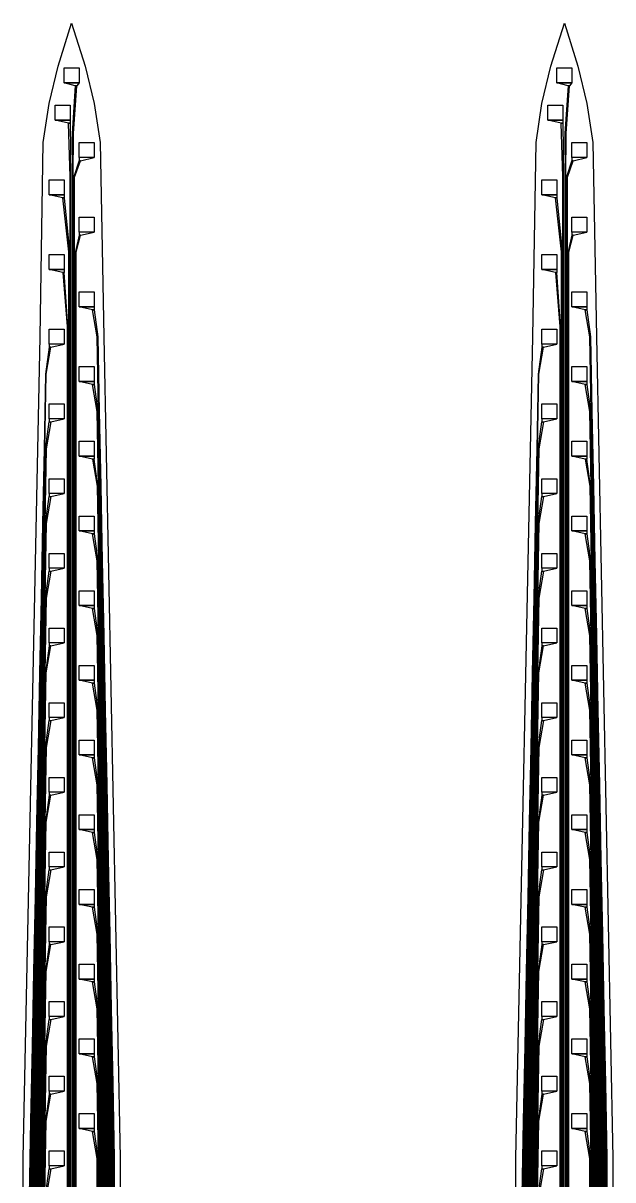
# Model space of a CAD drawing. Header units: inches. Extents: x 106592 to 209533, y 57057 to 74911.
# Drawn here: x 151751 to 152146, y 70414 to 71188 of the extents above; entities that cross this region are included whole.
import ezdxf

# ---------------------------------------------------------------- set-up
doc = ezdxf.new("R2010")
doc.units = ezdxf.units.IN
doc.header["$MEASUREMENT"] = 0
for name, color, linetype in [('metal', 221, 'Continuous'), ('nitride window', 40, 'Continuous'), ('profile', 140, 'Continuous')]:
    doc.layers.add(name, color=color, linetype=linetype)

msp = doc.modelspace()

# ---------------------------------------------------------------- linework, layer by layer
at = {"layer": 'metal'}
for points in [[(151778.49, 71148.41), (151778.49, 71158.41), (151788.49, 71158.41), (151788.49, 71148.41)], [(152108.49, 71148.41), (152108.49, 71158.41), (152118.49, 71158.41), (152118.49, 71148.41)], [(151785.94, 71146.41), (151778.49, 71148.41), (151788.49, 71148.41), (151786.94, 71146.41)], [(151784.79, 70321.4), (151784.49, 70351.4), (151784.49, 70985.41), (151784.49, 71035.41), (151784.49, 71085.41), (151784.63, 71114.52), (151786.94, 71146.41), (151785.94, 71146.41), (151783.83, 71114.52), (151783.99, 71085.41), (151783.99, 71035.41), (151783.99, 70985.41), (151783.99, 70351.4), (151783.89, 70321.4)], [(152115.94, 71146.41), (152108.49, 71148.41), (152118.49, 71148.41), (152116.94, 71146.41)], [(152114.79, 70321.4), (152114.49, 70351.4), (152114.49, 70985.41), (152114.49, 71035.41), (152114.49, 71085.41), (152114.63, 71114.52), (152116.94, 71146.41), (152115.94, 71146.41), (152113.83, 71114.52), (152113.99, 71085.41), (152113.99, 71035.41), (152113.99, 70985.41), (152113.99, 70351.4), (152113.89, 70321.4)], [(151772.39, 71123.41), (151772.39, 71133.41), (151782.39, 71133.41), (151782.39, 71123.41)], [(152102.39, 71123.41), (152102.39, 71133.41), (152112.39, 71133.41), (152112.39, 71123.41)], [(151781.39, 71121.54), (151772.39, 71123.41), (151782.39, 71123.41), (151782.39, 71121.54)], [(151782.09, 70321.4), (151782.49, 70351.4), (151782.49, 70985.41), (151782.49, 71035.41), (151782.49, 71085.4), (151781.39, 71121.54), (151782.39, 71121.54), (151782.99, 71085.41), (151782.99, 71035.41), (151782.99, 70985.41), (151782.99, 70351.4), (151782.99, 70321.4)], [(152111.39, 71121.54), (152102.39, 71123.41), (152112.39, 71123.41), (152112.39, 71121.54)], [(152112.09, 70321.4), (152112.49, 70351.4), (152112.49, 70985.41), (152112.49, 71035.41), (152112.49, 71085.4), (152111.39, 71121.54), (152112.39, 71121.54), (152112.99, 71085.41), (152112.99, 71035.41), (152112.99, 70985.41), (152112.99, 70351.4), (152112.99, 70321.4)], [(151788.49, 71098.41), (151788.49, 71108.41), (151798.49, 71108.41), (151798.49, 71098.41)], [(152118.49, 71098.41), (152118.49, 71108.41), (152128.49, 71108.41), (152128.49, 71098.41)], [(151789.48, 71096.27), (151798.49, 71098.41), (151788.49, 71098.41), (151788.49, 71096.41)], [(152119.48, 71096.27), (152128.49, 71098.41), (152118.49, 71098.41), (152118.49, 71096.41)], [(151786.59, 70321.4), (151785.49, 70351.4), (151785.49, 70985.41), (151785.49, 71035.41), (151785.49, 71085.34), (151789.48, 71096.27), (151788.49, 71096.41), (151784.99, 71085.41), (151784.99, 71035.41), (151784.99, 70985.41), (151784.99, 70351.4), (151785.69, 70321.4)], [(152116.59, 70321.4), (152115.49, 70351.4), (152115.49, 70985.41), (152115.49, 71035.41), (152115.49, 71085.34), (152119.48, 71096.27), (152118.49, 71096.41), (152114.99, 71085.41), (152114.99, 71035.41), (152114.99, 70985.41), (152114.99, 70351.4), (152115.69, 70321.4)], [(151778.49, 71083.41), (151778.49, 71073.41), (151768.49, 71073.41), (151768.49, 71083.41)], [(152108.49, 71083.41), (152108.49, 71073.41), (152098.49, 71073.41), (152098.49, 71083.41)], [(151777.49, 71071.41), (151768.49, 71073.41), (151778.49, 71073.41), (151778.49, 71071.41)], [(151780.29, 70321.4), (151781.49, 70351.4), (151781.49, 70985.41), (151781.49, 71035.35), (151777.49, 71071.41), (151778.49, 71071.41), (151781.99, 71035.41), (151781.99, 70985.41), (151781.99, 70351.4), (151781.19, 70321.4)], [(152107.49, 71071.41), (152098.49, 71073.41), (152108.49, 71073.41), (152108.49, 71071.41)], [(152110.29, 70321.4), (152111.49, 70351.4), (152111.49, 70985.41), (152111.49, 71035.35), (152107.49, 71071.41), (152108.49, 71071.41), (152111.99, 71035.41), (152111.99, 70985.41), (152111.99, 70351.4), (152111.19, 70321.4)], [(151788.49, 71048.41), (151788.49, 71058.41), (151798.49, 71058.41), (151798.49, 71048.41)], [(152118.49, 71048.41), (152118.49, 71058.41), (152128.49, 71058.41), (152128.49, 71048.41)], [(151788.39, 70321.4), (151786.49, 70351.4), (151786.49, 70985.41), (151786.48, 71035.29), (151789.49, 71046.41), (151788.49, 71046.41), (151785.99, 71035.41), (151785.99, 70985.41), (151785.99, 70351.4), (151787.49, 70321.4)], [(151789.49, 71046.41), (151798.49, 71048.41), (151788.49, 71048.41), (151788.49, 71046.41)], [(152118.39, 70321.4), (152116.49, 70351.4), (152116.49, 70985.41), (152116.48, 71035.29), (152119.49, 71046.41), (152118.49, 71046.41), (152115.99, 71035.41), (152115.99, 70985.41), (152115.99, 70351.4), (152117.49, 70321.4)], [(152119.49, 71046.41), (152128.49, 71048.41), (152118.49, 71048.41), (152118.49, 71046.41)], [(151768.49, 71023.41), (151768.49, 71033.41), (151778.49, 71033.41), (151778.49, 71023.41)], [(152098.49, 71023.41), (152098.49, 71033.41), (152108.49, 71033.41), (152108.49, 71023.41)], [(151777.49, 71021.41), (151768.49, 71023.41), (151778.49, 71023.41), (151778.49, 71021.41)], [(151779.39, 70321.4), (151780.99, 70351.4), (151780.99, 70985.41), (151778.49, 71021.41), (151777.49, 71021.41), (151780.49, 70985.35), (151780.49, 70351.4), (151778.49, 70321.4)], [(152107.49, 71021.41), (152098.49, 71023.41), (152108.49, 71023.41), (152108.49, 71021.41)], [(152109.39, 70321.4), (152110.99, 70351.4), (152110.99, 70985.41), (152108.49, 71021.41), (152107.49, 71021.41), (152110.49, 70985.35), (152110.49, 70351.4), (152108.49, 70321.4)], [(151788.49, 70998.41), (151788.49, 71008.41), (151798.49, 71008.41), (151798.49, 70998.41)], [(152118.49, 70998.41), (152118.49, 71008.41), (152128.49, 71008.41), (152128.49, 70998.41)], [(151797.49, 70996.41), (151788.49, 70998.41), (151798.49, 70998.41), (151798.49, 70996.41)], [(152127.49, 70996.41), (152118.49, 70998.41), (152128.49, 70998.41), (152128.49, 70996.41)], [(151768.49, 70973.41), (151768.49, 70983.41), (151778.49, 70983.41), (151778.49, 70973.41)], [(152098.49, 70973.41), (152098.49, 70983.41), (152108.49, 70983.41), (152108.49, 70973.41)], [(151769.49, 70971.41), (151778.49, 70973.41), (151768.49, 70973.41), (151768.49, 70971.41)], [(152099.49, 70971.41), (152108.49, 70973.41), (152098.49, 70973.41), (152098.49, 70971.41)], [(151788.49, 70948.41), (151788.49, 70958.41), (151798.49, 70958.41), (151798.49, 70948.41)], [(152118.49, 70948.41), (152118.49, 70958.41), (152128.49, 70958.41), (152128.49, 70948.41)], [(151797.49, 70946.41), (151788.49, 70948.41), (151798.49, 70948.41), (151798.49, 70946.41)], [(152127.49, 70946.41), (152118.49, 70948.41), (152128.49, 70948.41), (152128.49, 70946.41)], [(151768.49, 70923.41), (151768.49, 70933.41), (151778.49, 70933.41), (151778.49, 70923.41)], [(152098.49, 70923.41), (152098.49, 70933.41), (152108.49, 70933.41), (152108.49, 70923.41)], [(151769.49, 70921.41), (151778.49, 70923.41), (151768.49, 70923.41), (151768.49, 70921.41)], [(152099.49, 70921.41), (152108.49, 70923.41), (152098.49, 70923.41), (152098.49, 70921.41)], [(151788.49, 70898.41), (151788.49, 70908.41), (151798.49, 70908.41), (151798.49, 70898.41)], [(152118.49, 70898.41), (152118.49, 70908.41), (152128.49, 70908.41), (152128.49, 70898.41)], [(151797.49, 70896.41), (151788.49, 70898.41), (151798.49, 70898.41), (151798.49, 70896.41)], [(152127.49, 70896.41), (152118.49, 70898.41), (152128.49, 70898.41), (152128.49, 70896.41)], [(151768.49, 70873.41), (151768.49, 70883.41), (151778.49, 70883.41), (151778.49, 70873.41)], [(152098.49, 70873.41), (152098.49, 70883.41), (152108.49, 70883.41), (152108.49, 70873.41)], [(151769.49, 70871.41), (151778.49, 70873.41), (151768.49, 70873.41), (151768.49, 70871.41)], [(152099.49, 70871.41), (152108.49, 70873.41), (152098.49, 70873.41), (152098.49, 70871.41)], [(151788.49, 70848.41), (151788.49, 70858.41), (151798.49, 70858.41), (151798.49, 70848.41)], [(152118.49, 70848.41), (152118.49, 70858.41), (152128.49, 70858.41), (152128.49, 70848.41)], [(151797.49, 70846.41), (151788.49, 70848.41), (151798.49, 70848.41), (151798.49, 70846.41)], [(152127.49, 70846.41), (152118.49, 70848.41), (152128.49, 70848.41), (152128.49, 70846.41)], [(151768.49, 70823.41), (151768.49, 70833.41), (151778.49, 70833.41), (151778.49, 70823.41)], [(152098.49, 70823.41), (152098.49, 70833.41), (152108.49, 70833.41), (152108.49, 70823.41)], [(151760.49, 70321.4), (151758, 70348.8), (151757.99, 70403.41), (151758.99, 70453.41), (151759.99, 70503.41), (151760.99, 70553.41), (151761.99, 70603.41), (151762.99, 70653.41), (151763.99, 70703.41), (151764.99, 70753.41), (151765.99, 70803.41), (151768.49, 70821.41), (151769.49, 70821.41), (151766.49, 70803.34), (151765.49, 70753.41), (151764.49, 70703.41), (151763.49, 70653.41), (151762.49, 70603.41), (151761.49, 70553.41), (151760.49, 70503.41), (151759.49, 70453.41), (151758.49, 70403.41), (151758.5, 70348.95), (151761.39, 70321.4)], [(151769.49, 70821.41), (151778.49, 70823.41), (151768.49, 70823.41), (151768.49, 70821.41)], [(152090.49, 70321.4), (152088, 70348.8), (152087.99, 70403.41), (152088.99, 70453.41), (152089.99, 70503.41), (152090.99, 70553.41), (152091.99, 70603.41), (152092.99, 70653.41), (152093.99, 70703.41), (152094.99, 70753.41), (152095.99, 70803.41), (152098.49, 70821.41), (152099.49, 70821.41), (152096.49, 70803.34), (152095.49, 70753.41), (152094.49, 70703.41), (152093.49, 70653.41), (152092.49, 70603.41), (152091.49, 70553.41), (152090.49, 70503.41), (152089.49, 70453.41), (152088.49, 70403.41), (152088.5, 70348.95), (152091.39, 70321.4)], [(152099.49, 70821.41), (152108.49, 70823.41), (152098.49, 70823.41), (152098.49, 70821.41)], [(151788.49, 70798.41), (151788.49, 70808.41), (151798.49, 70808.41), (151798.49, 70798.41)], [(152118.49, 70798.41), (152118.49, 70808.41), (152128.49, 70808.41), (152128.49, 70798.41)], [(151797.49, 70796.41), (151788.49, 70798.41), (151798.49, 70798.41), (151798.49, 70796.41)], [(151803.69, 70321.4), (151807.49, 70349.24), (151807.49, 70396.41), (151807.49, 70428.41), (151806.49, 70478.41), (151805.49, 70528.41), (151804.49, 70578.41), (151803.49, 70628.41), (151802.49, 70678.41), (151801.49, 70728.41), (151800.49, 70778.34), (151797.49, 70796.41), (151798.49, 70796.41), (151800.99, 70778.41), (151801.99, 70728.41), (151802.99, 70678.41), (151803.99, 70628.41), (151804.99, 70578.41), (151805.99, 70528.41), (151806.99, 70478.41), (151807.99, 70428.41), (151807.99, 70396.41), (151807.99, 70349.09), (151804.59, 70321.4)], [(152127.49, 70796.41), (152118.49, 70798.41), (152128.49, 70798.41), (152128.49, 70796.41)], [(152133.69, 70321.4), (152137.49, 70349.24), (152137.49, 70396.41), (152137.49, 70428.41), (152136.49, 70478.41), (152135.49, 70528.41), (152134.49, 70578.41), (152133.49, 70628.41), (152132.49, 70678.41), (152131.49, 70728.41), (152130.49, 70778.34), (152127.49, 70796.41), (152128.49, 70796.41), (152130.99, 70778.41), (152131.99, 70728.41), (152132.99, 70678.41), (152133.99, 70628.41), (152134.99, 70578.41), (152135.99, 70528.41), (152136.99, 70478.41), (152137.99, 70428.41), (152137.99, 70396.41), (152137.99, 70349.09), (152134.59, 70321.4)], [(151768.49, 70773.41), (151768.49, 70783.41), (151778.49, 70783.41), (151778.49, 70773.41)], [(152098.49, 70773.41), (152098.49, 70783.41), (152108.49, 70783.41), (152108.49, 70773.41)], [(151769.49, 70771.41), (151778.49, 70773.41), (151768.49, 70773.41), (151768.49, 70771.41)], [(152099.49, 70771.41), (152108.49, 70773.41), (152098.49, 70773.41), (152098.49, 70771.41)], [(151763.19, 70321.4), (151759.49, 70349.26), (151759.49, 70403.41), (151760.49, 70453.41), (151761.49, 70503.41), (151762.49, 70553.41), (151763.49, 70603.41), (151764.49, 70653.41), (151765.49, 70703.41), (151766.49, 70753.34), (151769.49, 70771.41), (151768.49, 70771.41), (151765.99, 70753.41), (151764.99, 70703.41), (151763.99, 70653.41), (151762.99, 70603.41), (151761.99, 70553.41), (151760.99, 70503.41), (151759.99, 70453.41), (151758.99, 70403.41), (151758.99, 70349.1), (151762.29, 70321.4)], [(152093.19, 70321.4), (152089.49, 70349.26), (152089.49, 70403.41), (152090.49, 70453.41), (152091.49, 70503.41), (152092.49, 70553.41), (152093.49, 70603.41), (152094.49, 70653.41), (152095.49, 70703.41), (152096.49, 70753.34), (152099.49, 70771.41), (152098.49, 70771.41), (152095.99, 70753.41), (152094.99, 70703.41), (152093.99, 70653.41), (152092.99, 70603.41), (152091.99, 70553.41), (152090.99, 70503.41), (152089.99, 70453.41), (152088.99, 70403.41), (152088.99, 70349.1), (152092.29, 70321.4)], [(151788.49, 70748.41), (151788.49, 70758.41), (151798.49, 70758.41), (151798.49, 70748.41)], [(152118.49, 70748.41), (152118.49, 70758.41), (152128.49, 70758.41), (152128.49, 70748.41)], [(151797.49, 70746.41), (151788.49, 70748.41), (151798.49, 70748.41), (151798.49, 70746.41)], [(152127.49, 70746.41), (152118.49, 70748.41), (152128.49, 70748.41), (152128.49, 70746.41)], [(151801.89, 70321.4), (151806.49, 70349.55), (151806.49, 70396.41), (151806.49, 70428.41), (151805.49, 70478.41), (151804.49, 70528.41), (151803.49, 70578.41), (151802.49, 70628.41), (151801.49, 70678.41), (151800.49, 70728.34), (151797.49, 70746.41), (151798.49, 70746.41), (151800.99, 70728.41), (151801.99, 70678.41), (151802.99, 70628.41), (151803.99, 70578.41), (151804.99, 70528.41), (151805.99, 70478.41), (151806.99, 70428.41), (151806.99, 70396.41), (151806.99, 70349.39), (151802.79, 70321.4)], [(152131.89, 70321.4), (152136.49, 70349.55), (152136.49, 70396.41), (152136.49, 70428.41), (152135.49, 70478.41), (152134.49, 70528.41), (152133.49, 70578.41), (152132.49, 70628.41), (152131.49, 70678.41), (152130.49, 70728.34), (152127.49, 70746.41), (152128.49, 70746.41), (152130.99, 70728.41), (152131.99, 70678.41), (152132.99, 70628.41), (152133.99, 70578.41), (152134.99, 70528.41), (152135.99, 70478.41), (152136.99, 70428.41), (152136.99, 70396.41), (152136.99, 70349.39), (152132.79, 70321.4)], [(151768.49, 70723.41), (151768.49, 70733.41), (151778.49, 70733.41), (151778.49, 70723.41)], [(152098.49, 70723.41), (152098.49, 70733.41), (152108.49, 70733.41), (152108.49, 70723.41)], [(151764.09, 70321.4), (151759.99, 70349.41), (151759.99, 70403.41), (151760.99, 70453.41), (151761.99, 70503.41), (151762.99, 70553.41), (151763.99, 70603.41), (151764.99, 70653.41), (151765.99, 70703.41), (151768.49, 70721.41), (151769.49, 70721.41), (151766.49, 70703.34), (151765.49, 70653.41), (151764.49, 70603.41), (151763.49, 70553.41), (151762.49, 70503.41), (151761.49, 70453.41), (151760.49, 70403.41), (151760.49, 70349.56), (151764.99, 70321.4)], [(151769.49, 70721.41), (151778.49, 70723.41), (151768.49, 70723.41), (151768.49, 70721.41)], [(152094.09, 70321.4), (152089.99, 70349.41), (152089.99, 70403.41), (152090.99, 70453.41), (152091.99, 70503.41), (152092.99, 70553.41), (152093.99, 70603.41), (152094.99, 70653.41), (152095.99, 70703.41), (152098.49, 70721.41), (152099.49, 70721.41), (152096.49, 70703.34), (152095.49, 70653.41), (152094.49, 70603.41), (152093.49, 70553.41), (152092.49, 70503.41), (152091.49, 70453.41), (152090.49, 70403.41), (152090.49, 70349.56), (152094.99, 70321.4)], [(152099.49, 70721.41), (152108.49, 70723.41), (152098.49, 70723.41), (152098.49, 70721.41)], [(151788.49, 70698.41), (151788.49, 70708.41), (151798.49, 70708.41), (151798.49, 70698.41)], [(152118.49, 70698.41), (152118.49, 70708.41), (152128.49, 70708.41), (152128.49, 70698.41)], [(151797.49, 70696.41), (151788.49, 70698.41), (151798.49, 70698.41), (151798.49, 70696.41)], [(151800.09, 70321.4), (151805.49, 70349.85), (151805.49, 70396.41), (151805.49, 70428.41), (151804.49, 70478.41), (151803.49, 70528.41), (151802.49, 70578.41), (151801.49, 70628.41), (151800.49, 70678.34), (151797.49, 70696.41), (151798.49, 70696.41), (151800.99, 70678.41), (151801.99, 70628.41), (151802.99, 70578.41), (151803.99, 70528.41), (151804.99, 70478.41), (151805.99, 70428.41), (151805.99, 70396.41), (151805.99, 70349.7), (151800.99, 70321.4)], [(152127.49, 70696.41), (152118.49, 70698.41), (152128.49, 70698.41), (152128.49, 70696.41)], [(152130.09, 70321.4), (152135.49, 70349.85), (152135.49, 70396.41), (152135.49, 70428.41), (152134.49, 70478.41), (152133.49, 70528.41), (152132.49, 70578.41), (152131.49, 70628.41), (152130.49, 70678.34), (152127.49, 70696.41), (152128.49, 70696.41), (152130.99, 70678.41), (152131.99, 70628.41), (152132.99, 70578.41), (152133.99, 70528.41), (152134.99, 70478.41), (152135.99, 70428.41), (152135.99, 70396.41), (152135.99, 70349.7), (152130.99, 70321.4)], [(151768.49, 70673.41), (151768.49, 70683.41), (151778.49, 70683.41), (151778.49, 70673.41)], [(152098.49, 70673.41), (152098.49, 70683.41), (152108.49, 70683.41), (152108.49, 70673.41)], [(151766.79, 70321.4), (151761.49, 70349.87), (151761.49, 70403.41), (151762.49, 70453.41), (151763.49, 70503.41), (151764.49, 70553.41), (151765.49, 70603.41), (151766.49, 70653.34), (151769.49, 70671.41), (151768.49, 70671.41), (151765.99, 70653.41), (151764.99, 70603.41), (151763.99, 70553.41), (151762.99, 70503.41), (151761.99, 70453.41), (151760.99, 70403.41), (151760.99, 70349.72), (151765.89, 70321.4)], [(151769.49, 70671.41), (151778.49, 70673.41), (151768.49, 70673.41), (151768.49, 70671.41)], [(152096.79, 70321.4), (152091.49, 70349.87), (152091.49, 70403.41), (152092.49, 70453.41), (152093.49, 70503.41), (152094.49, 70553.41), (152095.49, 70603.41), (152096.49, 70653.34), (152099.49, 70671.41), (152098.49, 70671.41), (152095.99, 70653.41), (152094.99, 70603.41), (152093.99, 70553.41), (152092.99, 70503.41), (152091.99, 70453.41), (152090.99, 70403.41), (152090.99, 70349.72), (152095.89, 70321.4)], [(152099.49, 70671.41), (152108.49, 70673.41), (152098.49, 70673.41), (152098.49, 70671.41)], [(151788.49, 70648.41), (151788.49, 70658.41), (151798.49, 70658.41), (151798.49, 70648.41)], [(152118.49, 70648.41), (152118.49, 70658.41), (152128.49, 70658.41), (152128.49, 70648.41)], [(151797.49, 70646.41), (151788.49, 70648.41), (151798.49, 70648.41), (151798.49, 70646.41)], [(152127.49, 70646.41), (152118.49, 70648.41), (152128.49, 70648.41), (152128.49, 70646.41)], [(151798.29, 70321.4), (151804.49, 70350.16), (151804.49, 70396.41), (151804.49, 70428.41), (151803.49, 70478.41), (151802.49, 70528.41), (151801.49, 70578.41), (151800.49, 70628.34), (151797.49, 70646.41), (151798.49, 70646.41), (151800.99, 70628.41), (151801.99, 70578.41), (151802.99, 70528.41), (151803.99, 70478.41), (151804.99, 70428.41), (151804.99, 70396.41), (151804.99, 70350), (151799.19, 70321.4)], [(152128.29, 70321.4), (152134.49, 70350.16), (152134.49, 70396.41), (152134.49, 70428.41), (152133.49, 70478.41), (152132.49, 70528.41), (152131.49, 70578.41), (152130.49, 70628.34), (152127.49, 70646.41), (152128.49, 70646.41), (152130.99, 70628.41), (152131.99, 70578.41), (152132.99, 70528.41), (152133.99, 70478.41), (152134.99, 70428.41), (152134.99, 70396.41), (152134.99, 70350), (152129.19, 70321.4)], [(151768.49, 70623.41), (151768.49, 70633.41), (151778.49, 70633.41), (151778.49, 70623.41)], [(152098.49, 70623.41), (152098.49, 70633.41), (152108.49, 70633.41), (152108.49, 70623.41)], [(151767.69, 70321.4), (151761.99, 70350.02), (151761.99, 70403.41), (151762.99, 70453.41), (151763.99, 70503.41), (151764.99, 70553.41), (151765.99, 70603.41), (151768.49, 70621.41), (151769.49, 70621.41), (151766.49, 70603.34), (151765.49, 70553.41), (151764.49, 70503.41), (151763.49, 70453.41), (151762.49, 70403.41), (151762.49, 70350.17), (151768.59, 70321.4)], [(151769.49, 70621.41), (151778.49, 70623.41), (151768.49, 70623.41), (151768.49, 70621.41)], [(152097.69, 70321.4), (152091.99, 70350.02), (152091.99, 70403.41), (152092.99, 70453.41), (152093.99, 70503.41), (152094.99, 70553.41), (152095.99, 70603.41), (152098.49, 70621.41), (152099.49, 70621.41), (152096.49, 70603.34), (152095.49, 70553.41), (152094.49, 70503.41), (152093.49, 70453.41), (152092.49, 70403.41), (152092.49, 70350.17), (152098.59, 70321.4)], [(152099.49, 70621.41), (152108.49, 70623.41), (152098.49, 70623.41), (152098.49, 70621.41)], [(151788.49, 70598.41), (151788.49, 70608.41), (151798.49, 70608.41), (151798.49, 70598.41)], [(152118.49, 70598.41), (152118.49, 70608.41), (152128.49, 70608.41), (152128.49, 70598.41)], [(151797.49, 70596.41), (151788.49, 70598.41), (151798.49, 70598.41), (151798.49, 70596.41)], [(151796.49, 70321.4), (151803.49, 70350.46), (151803.49, 70396.41), (151803.49, 70428.41), (151802.49, 70478.41), (151801.49, 70528.41), (151800.49, 70578.34), (151797.49, 70596.41), (151798.49, 70596.41), (151800.99, 70578.41), (151801.99, 70528.41), (151802.99, 70478.41), (151803.99, 70428.41), (151803.99, 70396.41), (151803.99, 70350.31), (151797.39, 70321.4)], [(152127.49, 70596.41), (152118.49, 70598.41), (152128.49, 70598.41), (152128.49, 70596.41)], [(152126.49, 70321.4), (152133.49, 70350.46), (152133.49, 70396.41), (152133.49, 70428.41), (152132.49, 70478.41), (152131.49, 70528.41), (152130.49, 70578.34), (152127.49, 70596.41), (152128.49, 70596.41), (152130.99, 70578.41), (152131.99, 70528.41), (152132.99, 70478.41), (152133.99, 70428.41), (152133.99, 70396.41), (152133.99, 70350.31), (152127.39, 70321.4)], [(151768.49, 70573.41), (151768.49, 70583.41), (151778.49, 70583.41), (151778.49, 70573.41)], [(152098.49, 70573.41), (152098.49, 70583.41), (152108.49, 70583.41), (152108.49, 70573.41)], [(151770.39, 70321.4), (151763.49, 70350.48), (151763.49, 70403.41), (151764.49, 70453.41), (151765.49, 70503.41), (151766.49, 70553.34), (151769.49, 70571.41), (151768.49, 70571.41), (151765.99, 70553.41), (151764.99, 70503.41), (151763.99, 70453.41), (151762.99, 70403.41), (151762.99, 70350.33), (151769.49, 70321.4)], [(151769.49, 70571.41), (151778.49, 70573.41), (151768.49, 70573.41), (151768.49, 70571.41)], [(152100.39, 70321.4), (152093.49, 70350.48), (152093.49, 70403.41), (152094.49, 70453.41), (152095.49, 70503.41), (152096.49, 70553.34), (152099.49, 70571.41), (152098.49, 70571.41), (152095.99, 70553.41), (152094.99, 70503.41), (152093.99, 70453.41), (152092.99, 70403.41), (152092.99, 70350.33), (152099.49, 70321.4)], [(152099.49, 70571.41), (152108.49, 70573.41), (152098.49, 70573.41), (152098.49, 70571.41)], [(151788.49, 70548.41), (151788.49, 70558.41), (151798.49, 70558.41), (151798.49, 70548.41)], [(152118.49, 70548.41), (152118.49, 70558.41), (152128.49, 70558.41), (152128.49, 70548.41)], [(151797.49, 70546.41), (151788.49, 70548.41), (151798.49, 70548.41), (151798.49, 70546.41)], [(152127.49, 70546.41), (152118.49, 70548.41), (152128.49, 70548.41), (152128.49, 70546.41)], [(151794.69, 70321.4), (151802.49, 70350.77), (151802.49, 70396.41), (151802.49, 70428.41), (151801.49, 70478.41), (151800.49, 70528.34), (151797.49, 70546.41), (151798.49, 70546.41), (151800.99, 70528.41), (151801.99, 70478.41), (151802.99, 70428.41), (151802.99, 70396.41), (151802.99, 70350.62), (151795.59, 70321.4)], [(152124.69, 70321.4), (152132.49, 70350.77), (152132.49, 70396.41), (152132.49, 70428.41), (152131.49, 70478.41), (152130.49, 70528.34), (152127.49, 70546.41), (152128.49, 70546.41), (152130.99, 70528.41), (152131.99, 70478.41), (152132.99, 70428.41), (152132.99, 70396.41), (152132.99, 70350.62), (152125.59, 70321.4)], [(151768.49, 70523.41), (151768.49, 70533.41), (151778.49, 70533.41), (151778.49, 70523.41)], [(152098.49, 70523.41), (152098.49, 70533.41), (152108.49, 70533.41), (152108.49, 70523.41)], [(151771.29, 70321.4), (151763.99, 70350.63), (151763.99, 70403.41), (151764.99, 70453.41), (151765.99, 70503.41), (151768.49, 70521.41), (151769.49, 70521.41), (151766.49, 70503.34), (151765.49, 70453.41), (151764.49, 70403.41), (151764.49, 70350.79), (151772.19, 70321.4)], [(151769.49, 70521.41), (151778.49, 70523.41), (151768.49, 70523.41), (151768.49, 70521.41)], [(152101.29, 70321.4), (152093.99, 70350.63), (152093.99, 70403.41), (152094.99, 70453.41), (152095.99, 70503.41), (152098.49, 70521.41), (152099.49, 70521.41), (152096.49, 70503.34), (152095.49, 70453.41), (152094.49, 70403.41), (152094.49, 70350.79), (152102.19, 70321.4)], [(152099.49, 70521.41), (152108.49, 70523.41), (152098.49, 70523.41), (152098.49, 70521.41)], [(151788.49, 70498.41), (151788.49, 70508.41), (151798.49, 70508.41), (151798.49, 70498.41)], [(152118.49, 70498.41), (152118.49, 70508.41), (152128.49, 70508.41), (152128.49, 70498.41)], [(151797.49, 70496.41), (151788.49, 70498.41), (151798.49, 70498.41), (151798.49, 70496.41)], [(151792.89, 70321.4), (151801.49, 70351.07), (151801.49, 70396.41), (151801.49, 70428.41), (151800.49, 70478.34), (151797.49, 70496.41), (151798.49, 70496.41), (151800.99, 70478.41), (151801.99, 70428.41), (151801.99, 70396.41), (151801.99, 70350.92), (151793.79, 70321.4)], [(152127.49, 70496.41), (152118.49, 70498.41), (152128.49, 70498.41), (152128.49, 70496.41)], [(152122.89, 70321.4), (152131.49, 70351.07), (152131.49, 70396.41), (152131.49, 70428.41), (152130.49, 70478.34), (152127.49, 70496.41), (152128.49, 70496.41), (152130.99, 70478.41), (152131.99, 70428.41), (152131.99, 70396.41), (152131.99, 70350.92), (152123.79, 70321.4)], [(151768.49, 70473.41), (151768.49, 70483.41), (151778.49, 70483.41), (151778.49, 70473.41)], [(152098.49, 70473.41), (152098.49, 70483.41), (152108.49, 70483.41), (152108.49, 70473.41)], [(151773.99, 70321.4), (151765.49, 70351.09), (151765.49, 70403.41), (151766.49, 70453.34), (151769.49, 70471.41), (151768.49, 70471.41), (151765.99, 70453.41), (151764.99, 70403.41), (151764.99, 70350.94), (151773.09, 70321.4)], [(151769.49, 70471.41), (151778.49, 70473.41), (151768.49, 70473.41), (151768.49, 70471.41)], [(152103.99, 70321.4), (152095.49, 70351.09), (152095.49, 70403.41), (152096.49, 70453.34), (152099.49, 70471.41), (152098.49, 70471.41), (152095.99, 70453.41), (152094.99, 70403.41), (152094.99, 70350.94), (152103.09, 70321.4)], [(152099.49, 70471.41), (152108.49, 70473.41), (152098.49, 70473.41), (152098.49, 70471.41)], [(151788.49, 70448.41), (151788.49, 70458.41), (151798.49, 70458.41), (151798.49, 70448.41)], [(152118.49, 70448.41), (152118.49, 70458.41), (152128.49, 70458.41), (152128.49, 70448.41)], [(151797.49, 70446.41), (151788.49, 70448.41), (151798.49, 70448.41), (151798.49, 70446.41)], [(151791.09, 70321.4), (151800.49, 70351.38), (151800.49, 70396.41), (151800.49, 70428.34), (151797.49, 70446.41), (151798.49, 70446.41), (151800.99, 70428.41), (151800.99, 70396.41), (151800.99, 70351.23), (151791.99, 70321.4)], [(152127.49, 70446.41), (152118.49, 70448.41), (152128.49, 70448.41), (152128.49, 70446.41)], [(152121.09, 70321.4), (152130.49, 70351.38), (152130.49, 70396.41), (152130.49, 70428.34), (152127.49, 70446.41), (152128.49, 70446.41), (152130.99, 70428.41), (152130.99, 70396.41), (152130.99, 70351.23), (152121.99, 70321.4)], [(151778.49, 70433.41), (151778.49, 70423.41), (151768.49, 70423.41), (151768.49, 70433.41)], [(152108.49, 70433.41), (152108.49, 70423.41), (152098.49, 70423.41), (152098.49, 70433.41)], [(151769.49, 70421.41), (151778.49, 70423.41), (151768.49, 70423.41), (151768.49, 70421.41)], [(152099.49, 70421.41), (152108.49, 70423.41), (152098.49, 70423.41), (152098.49, 70421.41)], [(151774.89, 70321.4), (151765.99, 70351.24), (151765.99, 70403.41), (151768.49, 70421.41), (151769.49, 70421.41), (151766.49, 70403.34), (151766.49, 70351.4), (151775.79, 70321.4)], [(152104.89, 70321.4), (152095.99, 70351.24), (152095.99, 70403.41), (152098.49, 70421.41), (152099.49, 70421.41), (152096.49, 70403.34), (152096.49, 70351.4), (152105.79, 70321.4)]]:
    msp.add_lwpolyline(points, close=True, dxfattribs=at)
for points in [[(151811.49, 70396.41), (151811.49, 70428.41), (151810.49, 70478.41), (151809.49, 70528.41), (151808.49, 70578.41), (151807.49, 70628.41), (151806.49, 70678.41), (151805.49, 70728.41), (151804.49, 70778.41), (151803.49, 70828.41), (151802.49, 70878.41), (151801.49, 70928.41), (151800.49, 70978.34), (151797.49, 70996.41), (151798.49, 70996.41), (151800.99, 70978.41), (151801.99, 70928.41), (151802.99, 70878.41), (151803.99, 70828.41), (151804.99, 70778.41), (151805.99, 70728.41), (151806.99, 70678.41), (151807.99, 70628.41), (151808.99, 70578.41), (151809.99, 70528.41), (151810.99, 70478.41), (151811.99, 70428.41), (151811.99, 70396.41)], [(152141.49, 70396.41), (152141.49, 70428.41), (152140.49, 70478.41), (152139.49, 70528.41), (152138.49, 70578.41), (152137.49, 70628.41), (152136.49, 70678.41), (152135.49, 70728.41), (152134.49, 70778.41), (152133.49, 70828.41), (152132.49, 70878.41), (152131.49, 70928.41), (152130.49, 70978.34), (152127.49, 70996.41), (152128.49, 70996.41), (152130.99, 70978.41), (152131.99, 70928.41), (152132.99, 70878.41), (152133.99, 70828.41), (152134.99, 70778.41), (152135.99, 70728.41), (152136.99, 70678.41), (152137.99, 70628.41), (152138.99, 70578.41), (152139.99, 70528.41), (152140.99, 70478.41), (152141.99, 70428.41), (152141.99, 70396.41)], [(151755.49, 70403.41), (151756.49, 70453.41), (151757.49, 70503.41), (151758.49, 70553.41), (151759.49, 70603.41), (151760.49, 70653.41), (151761.49, 70703.41), (151762.49, 70753.41), (151763.49, 70803.41), (151764.49, 70853.41), (151765.49, 70903.41), (151766.49, 70953.34), (151769.49, 70971.41), (151768.49, 70971.41), (151765.99, 70953.41), (151764.99, 70903.41), (151763.99, 70853.41), (151762.99, 70803.41), (151761.99, 70753.41), (151760.99, 70703.41), (151759.99, 70653.41), (151758.99, 70603.41), (151757.99, 70553.41), (151756.99, 70503.41), (151755.99, 70453.41), (151754.99, 70403.41)], [(152085.49, 70403.41), (152086.49, 70453.41), (152087.49, 70503.41), (152088.49, 70553.41), (152089.49, 70603.41), (152090.49, 70653.41), (152091.49, 70703.41), (152092.49, 70753.41), (152093.49, 70803.41), (152094.49, 70853.41), (152095.49, 70903.41), (152096.49, 70953.34), (152099.49, 70971.41), (152098.49, 70971.41), (152095.99, 70953.41), (152094.99, 70903.41), (152093.99, 70853.41), (152092.99, 70803.41), (152091.99, 70753.41), (152090.99, 70703.41), (152089.99, 70653.41), (152088.99, 70603.41), (152087.99, 70553.41), (152086.99, 70503.41), (152085.99, 70453.41), (152084.99, 70403.41)], [(151810.49, 70396.41), (151810.49, 70428.41), (151809.49, 70478.41), (151808.49, 70528.41), (151807.49, 70578.41), (151806.49, 70628.41), (151805.49, 70678.41), (151804.49, 70728.41), (151803.49, 70778.41), (151802.49, 70828.41), (151801.49, 70878.41), (151800.49, 70928.34), (151797.49, 70946.41), (151798.49, 70946.41), (151800.99, 70928.41), (151801.99, 70878.41), (151802.99, 70828.41), (151803.99, 70778.41), (151804.99, 70728.41), (151805.99, 70678.41), (151806.99, 70628.41), (151807.99, 70578.41), (151808.99, 70528.41), (151809.99, 70478.41), (151810.99, 70428.41), (151810.99, 70396.41)], [(152140.49, 70396.41), (152140.49, 70428.41), (152139.49, 70478.41), (152138.49, 70528.41), (152137.49, 70578.41), (152136.49, 70628.41), (152135.49, 70678.41), (152134.49, 70728.41), (152133.49, 70778.41), (152132.49, 70828.41), (152131.49, 70878.41), (152130.49, 70928.34), (152127.49, 70946.41), (152128.49, 70946.41), (152130.99, 70928.41), (152131.99, 70878.41), (152132.99, 70828.41), (152133.99, 70778.41), (152134.99, 70728.41), (152135.99, 70678.41), (152136.99, 70628.41), (152137.99, 70578.41), (152138.99, 70528.41), (152139.99, 70478.41), (152140.99, 70428.41), (152140.99, 70396.41)], [(151755.99, 70403.41), (151756.99, 70453.41), (151757.99, 70503.41), (151758.99, 70553.41), (151759.99, 70603.41), (151760.99, 70653.41), (151761.99, 70703.41), (151762.99, 70753.41), (151763.99, 70803.41), (151764.99, 70853.41), (151765.99, 70903.41), (151768.49, 70921.41), (151769.49, 70921.41), (151766.49, 70903.34), (151765.49, 70853.41), (151764.49, 70803.41), (151763.49, 70753.41), (151762.49, 70703.41), (151761.49, 70653.41), (151760.49, 70603.41), (151759.49, 70553.41), (151758.49, 70503.41), (151757.49, 70453.41), (151756.49, 70403.41)], [(152085.99, 70403.41), (152086.99, 70453.41), (152087.99, 70503.41), (152088.99, 70553.41), (152089.99, 70603.41), (152090.99, 70653.41), (152091.99, 70703.41), (152092.99, 70753.41), (152093.99, 70803.41), (152094.99, 70853.41), (152095.99, 70903.41), (152098.49, 70921.41), (152099.49, 70921.41), (152096.49, 70903.34), (152095.49, 70853.41), (152094.49, 70803.41), (152093.49, 70753.41), (152092.49, 70703.41), (152091.49, 70653.41), (152090.49, 70603.41), (152089.49, 70553.41), (152088.49, 70503.41), (152087.49, 70453.41), (152086.49, 70403.41)], [(151809.99, 70396.41), (151809.99, 70428.41), (151808.99, 70478.41), (151807.99, 70528.41), (151806.99, 70578.41), (151805.99, 70628.41), (151804.99, 70678.41), (151803.99, 70728.41), (151802.99, 70778.41), (151801.99, 70828.41), (151800.99, 70878.41), (151798.49, 70896.41), (151797.49, 70896.41), (151800.49, 70878.34), (151801.49, 70828.41), (151802.49, 70778.41), (151803.49, 70728.41), (151804.49, 70678.41), (151805.49, 70628.41), (151806.49, 70578.41), (151807.49, 70528.41), (151808.49, 70478.41), (151809.49, 70428.41), (151809.49, 70396.41)], [(152139.99, 70396.41), (152139.99, 70428.41), (152138.99, 70478.41), (152137.99, 70528.41), (152136.99, 70578.41), (152135.99, 70628.41), (152134.99, 70678.41), (152133.99, 70728.41), (152132.99, 70778.41), (152131.99, 70828.41), (152130.99, 70878.41), (152128.49, 70896.41), (152127.49, 70896.41), (152130.49, 70878.34), (152131.49, 70828.41), (152132.49, 70778.41), (152133.49, 70728.41), (152134.49, 70678.41), (152135.49, 70628.41), (152136.49, 70578.41), (152137.49, 70528.41), (152138.49, 70478.41), (152139.49, 70428.41), (152139.49, 70396.41)], [(151756.99, 70403.41), (151757.99, 70453.41), (151758.99, 70503.41), (151759.99, 70553.41), (151760.99, 70603.41), (151761.99, 70653.41), (151762.99, 70703.41), (151763.99, 70753.41), (151764.99, 70803.41), (151765.99, 70853.41), (151768.49, 70871.41), (151769.49, 70871.41), (151766.49, 70853.34), (151765.49, 70803.41), (151764.49, 70753.41), (151763.49, 70703.41), (151762.49, 70653.41), (151761.49, 70603.41), (151760.49, 70553.41), (151759.49, 70503.41), (151758.49, 70453.41), (151757.49, 70403.41)], [(152086.99, 70403.41), (152087.99, 70453.41), (152088.99, 70503.41), (152089.99, 70553.41), (152090.99, 70603.41), (152091.99, 70653.41), (152092.99, 70703.41), (152093.99, 70753.41), (152094.99, 70803.41), (152095.99, 70853.41), (152098.49, 70871.41), (152099.49, 70871.41), (152096.49, 70853.34), (152095.49, 70803.41), (152094.49, 70753.41), (152093.49, 70703.41), (152092.49, 70653.41), (152091.49, 70603.41), (152090.49, 70553.41), (152089.49, 70503.41), (152088.49, 70453.41), (152087.49, 70403.41)], [(151808.49, 70396.41), (151808.49, 70428.41), (151807.49, 70478.41), (151806.49, 70528.41), (151805.49, 70578.41), (151804.49, 70628.41), (151803.49, 70678.41), (151802.49, 70728.41), (151801.49, 70778.41), (151800.49, 70828.34), (151797.49, 70846.41), (151798.49, 70846.41), (151800.99, 70828.41), (151801.99, 70778.41), (151802.99, 70728.41), (151803.99, 70678.41), (151804.99, 70628.41), (151805.99, 70578.41), (151806.99, 70528.41), (151807.99, 70478.41), (151808.99, 70428.41), (151808.99, 70396.41)], [(152138.49, 70396.41), (152138.49, 70428.41), (152137.49, 70478.41), (152136.49, 70528.41), (152135.49, 70578.41), (152134.49, 70628.41), (152133.49, 70678.41), (152132.49, 70728.41), (152131.49, 70778.41), (152130.49, 70828.34), (152127.49, 70846.41), (152128.49, 70846.41), (152130.99, 70828.41), (152131.99, 70778.41), (152132.99, 70728.41), (152133.99, 70678.41), (152134.99, 70628.41), (152135.99, 70578.41), (152136.99, 70528.41), (152137.99, 70478.41), (152138.99, 70428.41), (152138.99, 70396.41)]]:
    msp.add_lwpolyline(points, dxfattribs=at)
at = {"layer": 'nitride window'}
for points in [[(151778.49, 71158.41), (151788.49, 71158.41), (151788.49, 71148.41), (151778.49, 71148.41)], [(152108.49, 71158.41), (152118.49, 71158.41), (152118.49, 71148.41), (152108.49, 71148.41)], [(151772.39, 71133.41), (151782.39, 71133.41), (151782.39, 71123.41), (151772.39, 71123.41)], [(152102.39, 71133.41), (152112.39, 71133.41), (152112.39, 71123.41), (152102.39, 71123.41)], [(151788.49, 71108.41), (151798.49, 71108.41), (151798.49, 71098.41), (151788.49, 71098.41)], [(152118.49, 71108.41), (152128.49, 71108.41), (152128.49, 71098.41), (152118.49, 71098.41)], [(151768.49, 71083.41), (151778.49, 71083.41), (151778.49, 71073.41), (151768.49, 71073.41)], [(152098.49, 71083.41), (152108.49, 71083.41), (152108.49, 71073.41), (152098.49, 71073.41)], [(151788.49, 71058.41), (151798.49, 71058.41), (151798.49, 71048.41), (151788.49, 71048.41)], [(152118.49, 71058.41), (152128.49, 71058.41), (152128.49, 71048.41), (152118.49, 71048.41)], [(151768.49, 71033.41), (151778.49, 71033.41), (151778.49, 71023.41), (151768.49, 71023.41)], [(152098.49, 71033.41), (152108.49, 71033.41), (152108.49, 71023.41), (152098.49, 71023.41)], [(151788.49, 70998.41), (151788.49, 71008.41), (151798.49, 71008.41), (151798.49, 70998.41)], [(152118.49, 70998.41), (152118.49, 71008.41), (152128.49, 71008.41), (152128.49, 70998.41)], [(151768.49, 70983.41), (151778.49, 70983.41), (151778.49, 70973.41), (151768.49, 70973.41)], [(152098.49, 70983.41), (152108.49, 70983.41), (152108.49, 70973.41), (152098.49, 70973.41)], [(151788.49, 70958.41), (151798.49, 70958.41), (151798.49, 70948.41), (151788.49, 70948.41)], [(152118.49, 70958.41), (152128.49, 70958.41), (152128.49, 70948.41), (152118.49, 70948.41)], [(151768.49, 70933.41), (151778.49, 70933.41), (151778.49, 70923.41), (151768.49, 70923.41)], [(152098.49, 70933.41), (152108.49, 70933.41), (152108.49, 70923.41), (152098.49, 70923.41)], [(151788.49, 70908.41), (151798.49, 70908.41), (151798.49, 70898.41), (151788.49, 70898.41)], [(152118.49, 70908.41), (152128.49, 70908.41), (152128.49, 70898.41), (152118.49, 70898.41)], [(151768.49, 70883.41), (151778.49, 70883.41), (151778.49, 70873.41), (151768.49, 70873.41)], [(152098.49, 70883.41), (152108.49, 70883.41), (152108.49, 70873.41), (152098.49, 70873.41)], [(151788.49, 70858.41), (151798.49, 70858.41), (151798.49, 70848.41), (151788.49, 70848.41)], [(152118.49, 70858.41), (152128.49, 70858.41), (152128.49, 70848.41), (152118.49, 70848.41)], [(151768.49, 70833.41), (151778.49, 70833.41), (151778.49, 70823.41), (151768.49, 70823.41)], [(152098.49, 70833.41), (152108.49, 70833.41), (152108.49, 70823.41), (152098.49, 70823.41)], [(151788.49, 70808.41), (151798.49, 70808.41), (151798.49, 70798.41), (151788.49, 70798.41)], [(152118.49, 70808.41), (152128.49, 70808.41), (152128.49, 70798.41), (152118.49, 70798.41)], [(151768.49, 70783.41), (151778.49, 70783.41), (151778.49, 70773.41), (151768.49, 70773.41)], [(152098.49, 70783.41), (152108.49, 70783.41), (152108.49, 70773.41), (152098.49, 70773.41)], [(151788.49, 70748.41), (151788.49, 70758.41), (151798.49, 70758.41), (151798.49, 70748.41)], [(152118.49, 70748.41), (152118.49, 70758.41), (152128.49, 70758.41), (152128.49, 70748.41)], [(151768.49, 70733.41), (151778.49, 70733.41), (151778.49, 70723.41), (151768.49, 70723.41)], [(152098.49, 70733.41), (152108.49, 70733.41), (152108.49, 70723.41), (152098.49, 70723.41)], [(151788.49, 70708.41), (151798.49, 70708.41), (151798.49, 70698.41), (151788.49, 70698.41)], [(152118.49, 70708.41), (152128.49, 70708.41), (152128.49, 70698.41), (152118.49, 70698.41)], [(151768.49, 70683.41), (151778.49, 70683.41), (151778.49, 70673.41), (151768.49, 70673.41)], [(152098.49, 70683.41), (152108.49, 70683.41), (152108.49, 70673.41), (152098.49, 70673.41)], [(151788.49, 70658.41), (151798.49, 70658.41), (151798.49, 70648.41), (151788.49, 70648.41)], [(152118.49, 70658.41), (152128.49, 70658.41), (152128.49, 70648.41), (152118.49, 70648.41)], [(151768.49, 70633.41), (151778.49, 70633.41), (151778.49, 70623.41), (151768.49, 70623.41)], [(152098.49, 70633.41), (152108.49, 70633.41), (152108.49, 70623.41), (152098.49, 70623.41)], [(151788.49, 70608.41), (151798.49, 70608.41), (151798.49, 70598.41), (151788.49, 70598.41)], [(152118.49, 70608.41), (152128.49, 70608.41), (152128.49, 70598.41), (152118.49, 70598.41)], [(151768.49, 70583.41), (151778.49, 70583.41), (151778.49, 70573.41), (151768.49, 70573.41)], [(152098.49, 70583.41), (152108.49, 70583.41), (152108.49, 70573.41), (152098.49, 70573.41)], [(151788.49, 70558.41), (151798.49, 70558.41), (151798.49, 70548.41), (151788.49, 70548.41)], [(152118.49, 70558.41), (152128.49, 70558.41), (152128.49, 70548.41), (152118.49, 70548.41)], [(151768.49, 70533.41), (151778.49, 70533.41), (151778.49, 70523.41), (151768.49, 70523.41)], [(152098.49, 70533.41), (152108.49, 70533.41), (152108.49, 70523.41), (152098.49, 70523.41)], [(151788.49, 70508.41), (151798.49, 70508.41), (151798.49, 70498.41), (151788.49, 70498.41)], [(152118.49, 70508.41), (152128.49, 70508.41), (152128.49, 70498.41), (152118.49, 70498.41)], [(151768.49, 70483.41), (151778.49, 70483.41), (151778.49, 70473.41), (151768.49, 70473.41)], [(152098.49, 70483.41), (152108.49, 70483.41), (152108.49, 70473.41), (152098.49, 70473.41)], [(151788.49, 70458.41), (151798.49, 70458.41), (151798.49, 70448.41), (151788.49, 70448.41)], [(152118.49, 70458.41), (152128.49, 70458.41), (152128.49, 70448.41), (152118.49, 70448.41)], [(151768.49, 70433.41), (151778.49, 70433.41), (151778.49, 70423.41), (151768.49, 70423.41)], [(152098.49, 70433.41), (152108.49, 70433.41), (152108.49, 70423.41), (152098.49, 70423.41)]]:
    msp.add_lwpolyline(points, close=True, dxfattribs=at)
at = {"layer": 'profile'}
for points in [[(151815.99, 69321.4), (151750.99, 69321.4), (151750.99, 70428.45), (151762.43, 70978.48), (151764.51, 71108.41), (151768.39, 71134.64), (151774.49, 71159.65), (151783.49, 71188.41), (151792.49, 71159.65), (151798.59, 71134.64), (151802.49, 71108.41), (151804.99, 70978.48), (151815.99, 70428.41)], [(152145.99, 69321.4), (152080.99, 69321.4), (152080.99, 70428.45), (152092.43, 70978.48), (152094.51, 71108.41), (152098.39, 71134.64), (152104.49, 71159.65), (152113.49, 71188.41), (152122.49, 71159.65), (152128.59, 71134.64), (152132.49, 71108.41), (152134.99, 70978.48), (152145.99, 70428.41)]]:
    msp.add_lwpolyline(points, close=True, dxfattribs=at)

doc.saveas('drawing.dxf')
